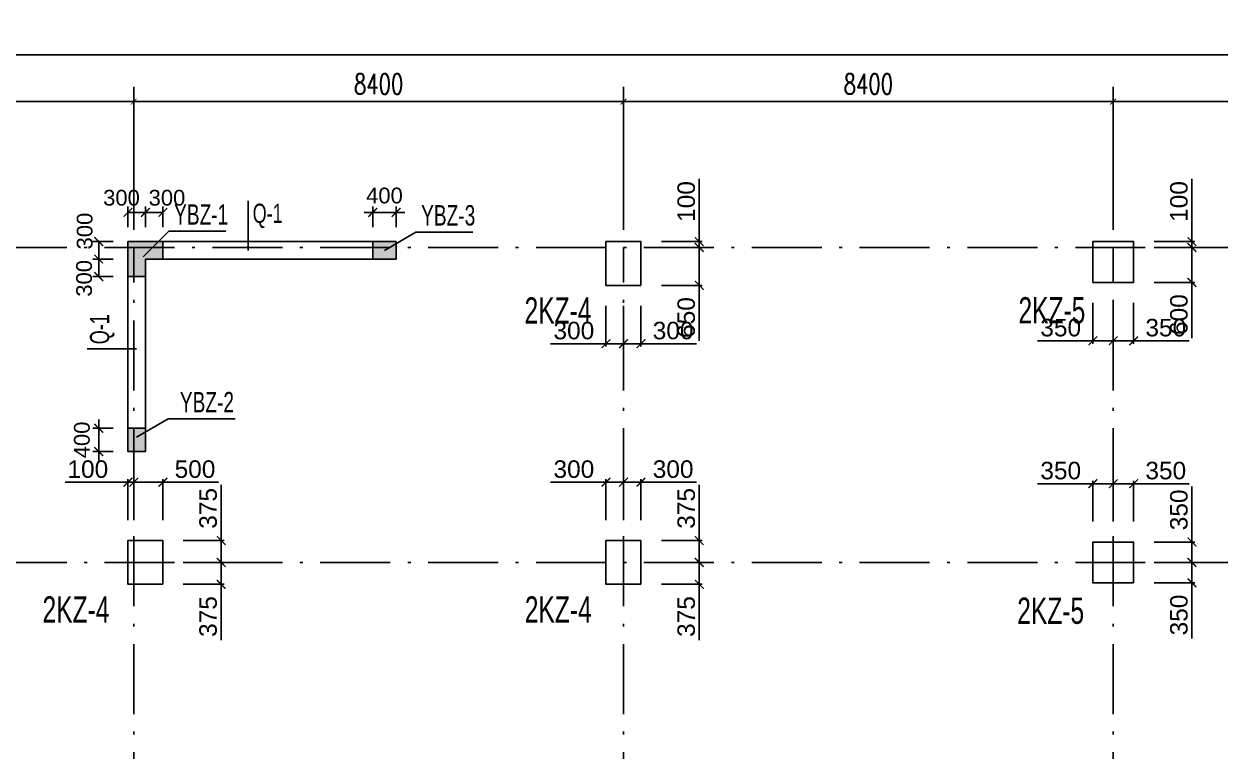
# Model space of a CAD drawing. Header units: millimetres. Extents: x -3831 to 465700, y 39900 to 106100.
# Drawn here: x 9717 to 30232, y 92667 to 105131 of the extents above; entities that cross this region are included whole.
import ezdxf

# ---------------------------------------------------------------- set-up
doc = ezdxf.new("R2010")
doc.units = ezdxf.units.MM
doc.linetypes.add('线型2', pattern=[1850, 1200, -300, 50, -300])
for name, color, linetype in [('AXIS', 3, 'Continuous'), ('BZ-name', 160, 'Continuous'), ('column_dim', 90, 'Continuous'), ('DOTE', 10, '线型2'), ('WALL-Beam', 80, 'Continuous'), ('wall_dim', 60, 'Continuous'), ('WALL_INFO', 130, 'Continuous')]:
    doc.layers.add(name, color=color, linetype=linetype)
for name, color, linetype, lineweight in [('S_Cl', 2, 'Continuous', 25), ('S_ColumFocus', 2, 'Continuous', 9), ('S_ConcWall', 3, 'Continuous', 25)]:
    doc.layers.add(name, color=color, linetype=linetype, lineweight=lineweight)
doc.styles.add('_TCH_DIM_T3', font='SIMPLEX', dxfattribs={"width": 0.705882, "bigfont": 'GBCBIG'})
doc.styles.get("Standard").update_dxf_attribs({"font": 'arial.ttf'})
doc.styles.add('xxxx', font='RIF.ttf')
doc.dimstyles.new('_TCH_ARCH&&100', dxfattribs={"dimtxt": 297.5, "dimasz": 100, "dimexe": 250, "dimexo": 300, "dimgap": 126.25, "dimtad": 1, "dimdec": 0, "dimzin": 0, "dimdsep": 46, "dimtxsty": '_TCH_DIM_T3', "dimblk": 'ARCHTICK', "dimcen": 0.09, "dimclrt": 7, "dimazin": 2, "dimtfac": 1, "dimtdec": 0, "dimtix": 1, "dimtmove": 2, "dimatfit": 3, "dimfxl": 100, "dimtolj": 1, "dimtzin": 0, "dimarcsym": 0})
doc.dimstyles.new('ISO-25', dxfattribs={"dimtxt": 2.5, "dimasz": 2.5, "dimexe": 1.25, "dimexo": 0.625, "dimtad": 1, "dimtxsty": 'Standard', "dimcen": 2.5, "dimadec": 0, "dimazin": 0, "dimtfac": 1, "dimtmove": 0, "dimatfit": 3, "dimfxl": 1, "dimarcsym": 0})

# ---------------------------------------------------------------- blocks, each defined once
blk = doc.blocks.new('_ArchTick')
at = {"color": 0, "linetype": 'ByBlock', "const_width": 0.15}
blk.add_lwpolyline([(-0.5, -0.5), (0.5, 0.5)], dxfattribs=at)
blk = doc.blocks.new('*D207')
at = {"layer": 'Defpoints', "color": 0, "transparency": 16777216}
for p in [(11800, 101900), (11500, 101400), (11800, 101400)]:
    blk.add_point(p, dxfattribs=at)
at = {"layer": 'wall_dim', "color": 0, "lineweight": -2, "transparency": 16777216}
for p, q in [((11500, 101650), (11500, 101999)), ((11800, 101650), (11800, 101999)), ((11500, 101900), (11800, 101900))]:
    blk.add_line(p, q, dxfattribs=at)
at = {"layer": 'wall_dim', "color": 0, "lineweight": -2, "transparency": 16777216, "xscale": 150, "yscale": 150, "zscale": 150, "rotation": 180}
blk.add_blockref('_ArchTick', (11500, 101900), dxfattribs=at)
at = {"layer": 'wall_dim', "color": 0, "lineweight": -2, "transparency": 16777216, "xscale": 150, "yscale": 150, "zscale": 150}
blk.add_blockref('_ArchTick', (11800, 101900), dxfattribs=at)
at = {"layer": 'wall_dim', "color": 7, "transparency": 16777216, "insert": (11390, 102150), "char_height": 270, "attachment_point": 5}
blk.add_mtext('300', dxfattribs=at)
blk = doc.blocks.new('*D208')
at = {"layer": 'Defpoints', "color": 0, "transparency": 16777216}
for p in [(12100, 101900), (11800, 101400), (12100, 101400)]:
    blk.add_point(p, dxfattribs=at)
at = {"layer": 'wall_dim', "color": 0, "lineweight": -2, "transparency": 16777216}
for p, q in [((11800, 101650), (11800, 101999)), ((12100, 101650), (12100, 101999)), ((11800, 101900), (12100, 101900))]:
    blk.add_line(p, q, dxfattribs=at)
at = {"layer": 'wall_dim', "color": 0, "lineweight": -2, "transparency": 16777216, "xscale": 150, "yscale": 150, "zscale": 150, "rotation": 180}
blk.add_blockref('_ArchTick', (11800, 101900), dxfattribs=at)
at = {"layer": 'wall_dim', "color": 0, "lineweight": -2, "transparency": 16777216, "xscale": 150, "yscale": 150, "zscale": 150}
blk.add_blockref('_ArchTick', (12100, 101900), dxfattribs=at)
at = {"layer": 'wall_dim', "color": 7, "transparency": 16777216, "insert": (12170, 102150), "char_height": 270, "attachment_point": 5}
blk.add_mtext('300', dxfattribs=at)
blk = doc.blocks.new('*D197')
at = {"layer": 'Defpoints', "color": 0, "transparency": 16777216}
for p in [(11500, 101400), (11000, 101100), (11500, 101100)]:
    blk.add_point(p, dxfattribs=at)
at = {"layer": 'wall_dim', "color": 0, "lineweight": -2, "transparency": 16777216}
for p, q in [((11250, 101400), (10901, 101400)), ((11000, 101400), (11000, 101100)), ((11250, 101100), (10901, 101100))]:
    blk.add_line(p, q, dxfattribs=at)
at = {"layer": 'wall_dim', "color": 0, "lineweight": -2, "transparency": 16777216, "xscale": 150, "yscale": 150, "zscale": 150}
for p, rotation in [((11000, 101400), 90), ((11000, 101100), 270)]:
    blk.add_blockref('_ArchTick', p, dxfattribs=dict(at, rotation=rotation))
at = {"layer": 'wall_dim', "color": 7, "transparency": 16777216, "insert": (10760, 101580), "char_height": 270, "attachment_point": 5, "rotation": 90}
blk.add_mtext('300', dxfattribs=at)
blk = doc.blocks.new('*D209')
at = {"layer": 'Defpoints', "color": 0, "transparency": 16777216}
for p in [(11500, 101100), (11000, 100800), (11500, 100800)]:
    blk.add_point(p, dxfattribs=at)
at = {"layer": 'wall_dim', "color": 0, "lineweight": -2, "transparency": 16777216}
for p, q in [((11250, 101100), (10901, 101100)), ((11000, 101100), (11000, 100800)), ((11250, 100800), (10901, 100800))]:
    blk.add_line(p, q, dxfattribs=at)
at = {"layer": 'wall_dim', "color": 0, "lineweight": -2, "transparency": 16777216, "xscale": 150, "yscale": 150, "zscale": 150}
for p, rotation in [((11000, 101100), 90), ((11000, 100800), 270)]:
    blk.add_blockref('_ArchTick', p, dxfattribs=dict(at, rotation=rotation))
at = {"layer": 'wall_dim', "color": 7, "transparency": 16777216, "insert": (10750, 100770), "char_height": 270, "attachment_point": 5, "rotation": 90}
blk.add_mtext('300', dxfattribs=at)
blk = doc.blocks.new('*D210')
at = {"layer": 'Defpoints', "color": 0, "transparency": 16777216}
for p in [(11000, 98200), (11500, 98200), (11500, 97800)]:
    blk.add_point(p, dxfattribs=at)
at = {"layer": 'wall_dim', "color": 0, "lineweight": -2, "transparency": 16777216}
for p, q in [((11000, 98200), (11000, 98350)), ((11250, 98200), (10901, 98200)), ((11000, 97800), (11000, 98200)), ((11250, 97800), (10901, 97800)), ((11000, 97800), (11000, 97650))]:
    blk.add_line(p, q, dxfattribs=at)
at = {"layer": 'wall_dim', "color": 0, "lineweight": -2, "transparency": 16777216, "xscale": 150, "yscale": 150, "zscale": 150}
for p, rotation in [((11000, 98200), 270), ((11000, 97800), 90)]:
    blk.add_blockref('_ArchTick', p, dxfattribs=dict(at, rotation=rotation))
at = {"layer": 'wall_dim', "color": 7, "transparency": 16777216, "insert": (10712, 98000), "char_height": 270, "attachment_point": 5, "rotation": 90}
blk.add_mtext('400', dxfattribs=at)
blk = doc.blocks.new('*D211')
at = {"layer": 'Defpoints', "color": 0, "transparency": 16777216}
for p in [(16100, 101900), (15700, 101400), (16100, 101400)]:
    blk.add_point(p, dxfattribs=at)
at = {"layer": 'wall_dim', "color": 0, "lineweight": -2, "transparency": 16777216}
for p, q in [((15700, 101650), (15700, 101999)), ((16100, 101650), (16100, 101999)), ((15700, 101900), (15550, 101900)), ((15700, 101900), (16100, 101900)), ((16100, 101900), (16250, 101900))]:
    blk.add_line(p, q, dxfattribs=at)
at = {"layer": 'wall_dim', "color": 0, "lineweight": -2, "transparency": 16777216, "xscale": 150, "yscale": 150, "zscale": 150}
blk.add_blockref('_ArchTick', (15700, 101900), dxfattribs=at)
at = {"layer": 'wall_dim', "color": 0, "lineweight": -2, "transparency": 16777216, "xscale": 150, "yscale": 150, "zscale": 150, "rotation": 180}
blk.add_blockref('_ArchTick', (16100, 101900), dxfattribs=at)
at = {"layer": 'wall_dim', "color": 7, "transparency": 16777216, "insert": (15900, 102188), "char_height": 270, "attachment_point": 5}
blk.add_mtext('400', dxfattribs=at)
blk = doc.blocks.new('*D1518')
at = {"layer": 'column_dim', "color": 0, "lineweight": -2, "transparency": 16777216}
for p, q in [((29100, 101300), (29800, 101300)), ((29750, 101300), (29750, 100700)), ((29100, 100700), (29800, 100700)), ((29750, 100700), (29750, 99747))]:
    blk.add_line(p, q, dxfattribs=at)
at = {"layer": 'Defpoints', "color": 0, "transparency": 16777216}
for p in [(28750, 101300), (29750, 101300), (28750, 100700)]:
    blk.add_point(p, dxfattribs=at)
at = {"layer": 'column_dim', "color": 0, "lineweight": -2, "transparency": 16777216, "xscale": 150, "yscale": 150, "zscale": 150}
for p, rotation in [((29750, 101300), 90), ((29750, 100700), 270)]:
    blk.add_blockref('_ArchTick', p, dxfattribs=dict(at, rotation=rotation))
at = {"layer": 'column_dim', "color": 7, "transparency": 16777216, "insert": (29527, 100148), "char_height": 300, "attachment_point": 5, "rotation": 90}
blk.add_mtext('600', dxfattribs=at)
blk = doc.blocks.new('*D1519')
at = {"layer": 'column_dim', "color": 0, "lineweight": -2, "transparency": 16777216}
for p, q in [((29750, 101400), (29750, 102474)), ((29100, 101400), (29800, 101400)), ((29750, 101300), (29750, 101400)), ((29100, 101300), (29800, 101300)), ((29750, 101300), (29750, 101150))]:
    blk.add_line(p, q, dxfattribs=at)
at = {"layer": 'Defpoints', "color": 0, "transparency": 16777216}
for p in [(28750, 101400), (28750, 101300), (29750, 101300)]:
    blk.add_point(p, dxfattribs=at)
at = {"layer": 'column_dim', "color": 0, "lineweight": -2, "transparency": 16777216, "xscale": 150, "yscale": 150, "zscale": 150}
for p, rotation in [((29750, 101400), 270), ((29750, 101300), 90)]:
    blk.add_blockref('_ArchTick', p, dxfattribs=dict(at, rotation=rotation))
at = {"layer": 'column_dim', "color": 7, "transparency": 16777216, "insert": (29527, 102087), "char_height": 300, "attachment_point": 5, "rotation": 90}
blk.add_mtext('100', dxfattribs=at)
blk = doc.blocks.new('*D1520')
at = {"layer": 'column_dim', "color": 0, "lineweight": -2, "transparency": 16777216}
for p, q in [((28050, 100350), (28050, 99650)), ((28400, 100350), (28400, 99650)), ((28050, 99700), (27098, 99700)), ((28400, 99700), (28050, 99700))]:
    blk.add_line(p, q, dxfattribs=at)
at = {"layer": 'Defpoints', "color": 0, "transparency": 16777216}
for p in [(28050, 100700), (28400, 100700), (28400, 99700)]:
    blk.add_point(p, dxfattribs=at)
at = {"layer": 'column_dim', "color": 0, "lineweight": -2, "transparency": 16777216, "xscale": 150, "yscale": 150, "zscale": 150, "rotation": 180}
blk.add_blockref('_ArchTick', (28050, 99700), dxfattribs=at)
at = {"layer": 'column_dim', "color": 0, "lineweight": -2, "transparency": 16777216, "xscale": 150, "yscale": 150, "zscale": 150}
blk.add_blockref('_ArchTick', (28400, 99700), dxfattribs=at)
at = {"layer": 'column_dim', "color": 7, "transparency": 16777216, "insert": (27499, 99923), "char_height": 300, "attachment_point": 5}
blk.add_mtext('350', dxfattribs=at)
blk = doc.blocks.new('*D1521')
at = {"layer": 'column_dim', "color": 0, "lineweight": -2, "transparency": 16777216}
for p, q in [((28400, 100350), (28400, 99650)), ((28750, 100350), (28750, 99650)), ((28400, 99700), (28750, 99700)), ((28750, 99700), (29702, 99700))]:
    blk.add_line(p, q, dxfattribs=at)
at = {"layer": 'Defpoints', "color": 0, "transparency": 16777216}
for p in [(28400, 100700), (28750, 100700), (28400, 99700)]:
    blk.add_point(p, dxfattribs=at)
at = {"layer": 'column_dim', "color": 0, "lineweight": -2, "transparency": 16777216, "xscale": 150, "yscale": 150, "zscale": 150, "rotation": 180}
blk.add_blockref('_ArchTick', (28400, 99700), dxfattribs=at)
at = {"layer": 'column_dim', "color": 0, "lineweight": -2, "transparency": 16777216, "xscale": 150, "yscale": 150, "zscale": 150}
blk.add_blockref('_ArchTick', (28750, 99700), dxfattribs=at)
at = {"layer": 'column_dim', "color": 7, "transparency": 16777216, "insert": (29301, 99923), "char_height": 300, "attachment_point": 5}
blk.add_mtext('350', dxfattribs=at)
blk = doc.blocks.new('*D1522')
at = {"layer": 'column_dim', "color": 0, "lineweight": -2, "transparency": 16777216}
for p, q in [((29100, 95900), (29800, 95900)), ((29750, 95900), (29750, 95550)), ((29100, 95550), (29800, 95550)), ((29750, 95550), (29750, 94598))]:
    blk.add_line(p, q, dxfattribs=at)
at = {"layer": 'Defpoints', "color": 0, "transparency": 16777216}
for p in [(28750, 95900), (29750, 95900), (28750, 95550)]:
    blk.add_point(p, dxfattribs=at)
at = {"layer": 'column_dim', "color": 0, "lineweight": -2, "transparency": 16777216, "xscale": 150, "yscale": 150, "zscale": 150}
for p, rotation in [((29750, 95900), 90), ((29750, 95550), 270)]:
    blk.add_blockref('_ArchTick', p, dxfattribs=dict(at, rotation=rotation))
at = {"layer": 'column_dim', "color": 7, "transparency": 16777216, "insert": (29527, 94999), "char_height": 300, "attachment_point": 5, "rotation": 90}
blk.add_mtext('350', dxfattribs=at)
blk = doc.blocks.new('*D1523')
at = {"layer": 'column_dim', "color": 0, "lineweight": -2, "transparency": 16777216}
for p, q in [((29750, 96250), (29750, 97202)), ((29100, 96250), (29800, 96250)), ((29750, 95900), (29750, 96250)), ((29100, 95900), (29800, 95900))]:
    blk.add_line(p, q, dxfattribs=at)
at = {"layer": 'Defpoints', "color": 0, "transparency": 16777216}
for p in [(28750, 96250), (28750, 95900), (29750, 95900)]:
    blk.add_point(p, dxfattribs=at)
at = {"layer": 'column_dim', "color": 0, "lineweight": -2, "transparency": 16777216, "xscale": 150, "yscale": 150, "zscale": 150}
for p, rotation in [((29750, 96250), 90), ((29750, 95900), 270)]:
    blk.add_blockref('_ArchTick', p, dxfattribs=dict(at, rotation=rotation))
at = {"layer": 'column_dim', "color": 7, "transparency": 16777216, "insert": (29527, 96801), "char_height": 300, "attachment_point": 5, "rotation": 90}
blk.add_mtext('350', dxfattribs=at)
blk = doc.blocks.new('*D1524')
at = {"layer": 'column_dim', "color": 0, "lineweight": -2, "transparency": 16777216}
for p, q in [((28400, 96600), (28400, 97300)), ((28400, 97250), (28750, 97250)), ((28750, 96600), (28750, 97300)), ((28750, 97250), (29702, 97250))]:
    blk.add_line(p, q, dxfattribs=at)
at = {"layer": 'Defpoints', "color": 0, "transparency": 16777216}
for p in [(28400, 97250), (28400, 96250), (28750, 96250)]:
    blk.add_point(p, dxfattribs=at)
at = {"layer": 'column_dim', "color": 0, "lineweight": -2, "transparency": 16777216, "xscale": 150, "yscale": 150, "zscale": 150, "rotation": 180}
blk.add_blockref('_ArchTick', (28400, 97250), dxfattribs=at)
at = {"layer": 'column_dim', "color": 0, "lineweight": -2, "transparency": 16777216, "xscale": 150, "yscale": 150, "zscale": 150}
blk.add_blockref('_ArchTick', (28750, 97250), dxfattribs=at)
at = {"layer": 'column_dim', "color": 7, "transparency": 16777216, "insert": (29301, 97473), "char_height": 300, "attachment_point": 5}
blk.add_mtext('350', dxfattribs=at)
blk = doc.blocks.new('*D1525')
at = {"layer": 'column_dim', "color": 0, "lineweight": -2, "transparency": 16777216}
for p, q in [((28050, 97250), (27098, 97250)), ((28050, 96600), (28050, 97300)), ((28400, 97250), (28050, 97250)), ((28400, 96600), (28400, 97300))]:
    blk.add_line(p, q, dxfattribs=at)
at = {"layer": 'Defpoints', "color": 0, "transparency": 16777216}
for p in [(28400, 97250), (28050, 96250), (28400, 96250)]:
    blk.add_point(p, dxfattribs=at)
at = {"layer": 'column_dim', "color": 0, "lineweight": -2, "transparency": 16777216, "xscale": 150, "yscale": 150, "zscale": 150, "rotation": 180}
blk.add_blockref('_ArchTick', (28050, 97250), dxfattribs=at)
at = {"layer": 'column_dim', "color": 0, "lineweight": -2, "transparency": 16777216, "xscale": 150, "yscale": 150, "zscale": 150}
blk.add_blockref('_ArchTick', (28400, 97250), dxfattribs=at)
at = {"layer": 'column_dim', "color": 7, "transparency": 16777216, "insert": (27499, 97473), "char_height": 300, "attachment_point": 5}
blk.add_mtext('350', dxfattribs=at)
blk = doc.blocks.new('*D1546')
at = {"layer": 'column_dim', "color": 0, "lineweight": -2, "transparency": 16777216}
for p, q in [((20650, 101300), (21350, 101300)), ((21300, 101300), (21300, 100650)), ((20650, 100650), (21350, 100650)), ((21300, 100650), (21300, 99697))]:
    blk.add_line(p, q, dxfattribs=at)
at = {"layer": 'Defpoints', "color": 0, "transparency": 16777216}
for p in [(20300, 101300), (21300, 101300), (20300, 100650)]:
    blk.add_point(p, dxfattribs=at)
at = {"layer": 'column_dim', "color": 0, "lineweight": -2, "transparency": 16777216, "xscale": 150, "yscale": 150, "zscale": 150}
for p, rotation in [((21300, 101300), 90), ((21300, 100650), 270)]:
    blk.add_blockref('_ArchTick', p, dxfattribs=dict(at, rotation=rotation))
at = {"layer": 'column_dim', "color": 7, "transparency": 16777216, "insert": (21077, 100098), "char_height": 300, "attachment_point": 5, "rotation": 90}
blk.add_mtext('650', dxfattribs=at)
blk = doc.blocks.new('*D1547')
at = {"layer": 'column_dim', "color": 0, "lineweight": -2, "transparency": 16777216}
for p, q in [((21300, 101400), (21300, 102474)), ((20650, 101400), (21350, 101400)), ((21300, 101300), (21300, 101400)), ((20650, 101300), (21350, 101300)), ((21300, 101300), (21300, 101150))]:
    blk.add_line(p, q, dxfattribs=at)
at = {"layer": 'Defpoints', "color": 0, "transparency": 16777216}
for p in [(20300, 101400), (20300, 101300), (21300, 101300)]:
    blk.add_point(p, dxfattribs=at)
at = {"layer": 'column_dim', "color": 0, "lineweight": -2, "transparency": 16777216, "xscale": 150, "yscale": 150, "zscale": 150}
for p, rotation in [((21300, 101400), 270), ((21300, 101300), 90)]:
    blk.add_blockref('_ArchTick', p, dxfattribs=dict(at, rotation=rotation))
at = {"layer": 'column_dim', "color": 7, "transparency": 16777216, "insert": (21077, 102087), "char_height": 300, "attachment_point": 5, "rotation": 90}
blk.add_mtext('100', dxfattribs=at)
blk = doc.blocks.new('*D1548')
at = {"layer": 'column_dim', "color": 0, "lineweight": -2, "transparency": 16777216}
for p, q in [((19700, 100300), (19700, 99600)), ((20000, 100300), (20000, 99600)), ((19700, 99650), (18748, 99650)), ((20000, 99650), (19700, 99650))]:
    blk.add_line(p, q, dxfattribs=at)
at = {"layer": 'Defpoints', "color": 0, "transparency": 16777216}
for p in [(19700, 100650), (20000, 100650), (20000, 99650)]:
    blk.add_point(p, dxfattribs=at)
at = {"layer": 'column_dim', "color": 0, "lineweight": -2, "transparency": 16777216, "xscale": 150, "yscale": 150, "zscale": 150, "rotation": 180}
blk.add_blockref('_ArchTick', (19700, 99650), dxfattribs=at)
at = {"layer": 'column_dim', "color": 0, "lineweight": -2, "transparency": 16777216, "xscale": 150, "yscale": 150, "zscale": 150}
blk.add_blockref('_ArchTick', (20000, 99650), dxfattribs=at)
at = {"layer": 'column_dim', "color": 7, "transparency": 16777216, "insert": (19149, 99873), "char_height": 300, "attachment_point": 5}
blk.add_mtext('300', dxfattribs=at)
blk = doc.blocks.new('*D1549')
at = {"layer": 'column_dim', "color": 0, "lineweight": -2, "transparency": 16777216}
for p, q in [((20000, 100300), (20000, 99600)), ((20300, 100300), (20300, 99600)), ((20000, 99650), (20300, 99650)), ((20300, 99650), (21252, 99650))]:
    blk.add_line(p, q, dxfattribs=at)
at = {"layer": 'Defpoints', "color": 0, "transparency": 16777216}
for p in [(20000, 100650), (20300, 100650), (20000, 99650)]:
    blk.add_point(p, dxfattribs=at)
at = {"layer": 'column_dim', "color": 0, "lineweight": -2, "transparency": 16777216, "xscale": 150, "yscale": 150, "zscale": 150, "rotation": 180}
blk.add_blockref('_ArchTick', (20000, 99650), dxfattribs=at)
at = {"layer": 'column_dim', "color": 0, "lineweight": -2, "transparency": 16777216, "xscale": 150, "yscale": 150, "zscale": 150}
blk.add_blockref('_ArchTick', (20300, 99650), dxfattribs=at)
at = {"layer": 'column_dim', "color": 7, "transparency": 16777216, "insert": (20851, 99873), "char_height": 300, "attachment_point": 5}
blk.add_mtext('300', dxfattribs=at)
blk = doc.blocks.new('*D1550')
at = {"layer": 'column_dim', "color": 0, "lineweight": -2, "transparency": 16777216}
for p, q in [((20650, 95900), (21350, 95900)), ((21300, 95900), (21300, 95525)), ((20650, 95525), (21350, 95525)), ((21300, 95525), (21300, 94570))]:
    blk.add_line(p, q, dxfattribs=at)
at = {"layer": 'Defpoints', "color": 0, "transparency": 16777216}
for p in [(20300, 95900), (21300, 95900), (20300, 95525)]:
    blk.add_point(p, dxfattribs=at)
at = {"layer": 'column_dim', "color": 0, "lineweight": -2, "transparency": 16777216, "xscale": 150, "yscale": 150, "zscale": 150}
for p, rotation in [((21300, 95900), 90), ((21300, 95525), 270)]:
    blk.add_blockref('_ArchTick', p, dxfattribs=dict(at, rotation=rotation))
at = {"layer": 'column_dim', "color": 7, "transparency": 16777216, "insert": (21077, 94973), "char_height": 300, "attachment_point": 5, "rotation": 90}
blk.add_mtext('375', dxfattribs=at)
blk = doc.blocks.new('*D1551')
at = {"layer": 'column_dim', "color": 0, "lineweight": -2, "transparency": 16777216}
for p, q in [((21300, 96275), (21300, 97230)), ((20650, 96275), (21350, 96275)), ((21300, 95900), (21300, 96275)), ((20650, 95900), (21350, 95900))]:
    blk.add_line(p, q, dxfattribs=at)
at = {"layer": 'Defpoints', "color": 0, "transparency": 16777216}
for p in [(20300, 96275), (20300, 95900), (21300, 95900)]:
    blk.add_point(p, dxfattribs=at)
at = {"layer": 'column_dim', "color": 0, "lineweight": -2, "transparency": 16777216, "xscale": 150, "yscale": 150, "zscale": 150}
for p, rotation in [((21300, 96275), 90), ((21300, 95900), 270)]:
    blk.add_blockref('_ArchTick', p, dxfattribs=dict(at, rotation=rotation))
at = {"layer": 'column_dim', "color": 7, "transparency": 16777216, "insert": (21077, 96827), "char_height": 300, "attachment_point": 5, "rotation": 90}
blk.add_mtext('375', dxfattribs=at)
blk = doc.blocks.new('*D1552')
at = {"layer": 'column_dim', "color": 0, "lineweight": -2, "transparency": 16777216}
for p, q in [((20000, 96625), (20000, 97325)), ((20000, 97275), (20300, 97275)), ((20300, 96625), (20300, 97325)), ((20300, 97275), (21252, 97275))]:
    blk.add_line(p, q, dxfattribs=at)
at = {"layer": 'Defpoints', "color": 0, "transparency": 16777216}
for p in [(20000, 97275), (20000, 96275), (20300, 96275)]:
    blk.add_point(p, dxfattribs=at)
at = {"layer": 'column_dim', "color": 0, "lineweight": -2, "transparency": 16777216, "xscale": 150, "yscale": 150, "zscale": 150, "rotation": 180}
blk.add_blockref('_ArchTick', (20000, 97275), dxfattribs=at)
at = {"layer": 'column_dim', "color": 0, "lineweight": -2, "transparency": 16777216, "xscale": 150, "yscale": 150, "zscale": 150}
blk.add_blockref('_ArchTick', (20300, 97275), dxfattribs=at)
at = {"layer": 'column_dim', "color": 7, "transparency": 16777216, "insert": (20851, 97498), "char_height": 300, "attachment_point": 5}
blk.add_mtext('300', dxfattribs=at)
blk = doc.blocks.new('*D1553')
at = {"layer": 'column_dim', "color": 0, "lineweight": -2, "transparency": 16777216}
for p, q in [((19700, 97275), (18748, 97275)), ((19700, 96625), (19700, 97325)), ((20000, 97275), (19700, 97275)), ((20000, 96625), (20000, 97325))]:
    blk.add_line(p, q, dxfattribs=at)
at = {"layer": 'Defpoints', "color": 0, "transparency": 16777216}
for p in [(20000, 97275), (19700, 96275), (20000, 96275)]:
    blk.add_point(p, dxfattribs=at)
at = {"layer": 'column_dim', "color": 0, "lineweight": -2, "transparency": 16777216, "xscale": 150, "yscale": 150, "zscale": 150, "rotation": 180}
blk.add_blockref('_ArchTick', (19700, 97275), dxfattribs=at)
at = {"layer": 'column_dim', "color": 0, "lineweight": -2, "transparency": 16777216, "xscale": 150, "yscale": 150, "zscale": 150}
blk.add_blockref('_ArchTick', (20000, 97275), dxfattribs=at)
at = {"layer": 'column_dim', "color": 7, "transparency": 16777216, "insert": (19149, 97498), "char_height": 300, "attachment_point": 5}
blk.add_mtext('300', dxfattribs=at)
blk = doc.blocks.new('*D1578')
at = {"layer": 'column_dim', "color": 0, "lineweight": -2, "transparency": 16777216}
for p, q in [((11600, 96625), (11600, 97325)), ((11600, 97275), (12100, 97275)), ((12100, 96625), (12100, 97325)), ((12100, 97275), (13052, 97275))]:
    blk.add_line(p, q, dxfattribs=at)
at = {"layer": 'Defpoints', "color": 0, "transparency": 16777216}
for p in [(11600, 97275), (11600, 96275), (12100, 96275)]:
    blk.add_point(p, dxfattribs=at)
at = {"layer": 'column_dim', "color": 0, "lineweight": -2, "transparency": 16777216, "xscale": 150, "yscale": 150, "zscale": 150, "rotation": 180}
blk.add_blockref('_ArchTick', (11600, 97275), dxfattribs=at)
at = {"layer": 'column_dim', "color": 0, "lineweight": -2, "transparency": 16777216, "xscale": 150, "yscale": 150, "zscale": 150}
blk.add_blockref('_ArchTick', (12100, 97275), dxfattribs=at)
at = {"layer": 'column_dim', "color": 7, "transparency": 16777216, "insert": (12651, 97498), "char_height": 300, "attachment_point": 5}
blk.add_mtext('500', dxfattribs=at)
blk = doc.blocks.new('*D1579')
at = {"layer": 'column_dim', "color": 0, "lineweight": -2, "transparency": 16777216}
for p, q in [((11500, 97275), (10426, 97275)), ((11500, 96625), (11500, 97325)), ((11600, 97275), (11500, 97275)), ((11600, 96625), (11600, 97325)), ((11600, 97275), (11750, 97275))]:
    blk.add_line(p, q, dxfattribs=at)
at = {"layer": 'Defpoints', "color": 0, "transparency": 16777216}
for p in [(11600, 97275), (11500, 96275), (11600, 96275)]:
    blk.add_point(p, dxfattribs=at)
at = {"layer": 'column_dim', "color": 0, "lineweight": -2, "transparency": 16777216, "xscale": 150, "yscale": 150, "zscale": 150}
blk.add_blockref('_ArchTick', (11500, 97275), dxfattribs=at)
at = {"layer": 'column_dim', "color": 0, "lineweight": -2, "transparency": 16777216, "xscale": 150, "yscale": 150, "zscale": 150, "rotation": 180}
blk.add_blockref('_ArchTick', (11600, 97275), dxfattribs=at)
at = {"layer": 'column_dim', "color": 7, "transparency": 16777216, "insert": (10813, 97498), "char_height": 300, "attachment_point": 5}
blk.add_mtext('100', dxfattribs=at)
blk = doc.blocks.new('*D1580')
at = {"layer": 'column_dim', "color": 0, "lineweight": -2, "transparency": 16777216}
for p, q in [((12450, 95900), (13150, 95900)), ((13100, 95900), (13100, 95525)), ((12450, 95525), (13150, 95525)), ((13100, 95525), (13100, 94570))]:
    blk.add_line(p, q, dxfattribs=at)
at = {"layer": 'Defpoints', "color": 0, "transparency": 16777216}
for p in [(12100, 95900), (13100, 95900), (12100, 95525)]:
    blk.add_point(p, dxfattribs=at)
at = {"layer": 'column_dim', "color": 0, "lineweight": -2, "transparency": 16777216, "xscale": 150, "yscale": 150, "zscale": 150}
for p, rotation in [((13100, 95900), 90), ((13100, 95525), 270)]:
    blk.add_blockref('_ArchTick', p, dxfattribs=dict(at, rotation=rotation))
at = {"layer": 'column_dim', "color": 7, "transparency": 16777216, "insert": (12877, 94973), "char_height": 300, "attachment_point": 5, "rotation": 90}
blk.add_mtext('375', dxfattribs=at)
blk = doc.blocks.new('*D1581')
at = {"layer": 'column_dim', "color": 0, "lineweight": -2, "transparency": 16777216}
for p, q in [((13100, 96275), (13100, 97230)), ((12450, 96275), (13150, 96275)), ((13100, 95900), (13100, 96275)), ((12450, 95900), (13150, 95900))]:
    blk.add_line(p, q, dxfattribs=at)
at = {"layer": 'Defpoints', "color": 0, "transparency": 16777216}
for p in [(12100, 96275), (12100, 95900), (13100, 95900)]:
    blk.add_point(p, dxfattribs=at)
at = {"layer": 'column_dim', "color": 0, "lineweight": -2, "transparency": 16777216, "xscale": 150, "yscale": 150, "zscale": 150}
for p, rotation in [((13100, 96275), 90), ((13100, 95900), 270)]:
    blk.add_blockref('_ArchTick', p, dxfattribs=dict(at, rotation=rotation))
at = {"layer": 'column_dim', "color": 7, "transparency": 16777216, "insert": (12877, 96827), "char_height": 300, "attachment_point": 5, "rotation": 90}
blk.add_mtext('375', dxfattribs=at)
blk = doc.blocks.new('*D2326')
at = {"layer": 'AXIS', "color": 0, "lineweight": -2, "transparency": 16777216}
for p, q in [((0, 101600), (0, 104850)), ((72500, 101600), (72500, 104850)), ((0, 104600), (72500, 104600))]:
    blk.add_line(p, q, dxfattribs=at)
at = {"layer": 'Defpoints', "color": 0, "transparency": 16777216}
for p in [(72500, 104600), (0, 101300), (72500, 101300)]:
    blk.add_point(p, dxfattribs=at)
at = {"layer": 'AXIS', "color": 0, "lineweight": -2, "transparency": 16777216, "xscale": 100, "yscale": 100, "zscale": 100, "rotation": 180}
blk.add_blockref('_ArchTick', (0, 104600), dxfattribs=at)
at = {"layer": 'AXIS', "color": 0, "lineweight": -2, "transparency": 16777216, "xscale": 100, "yscale": 100, "zscale": 100}
blk.add_blockref('_ArchTick', (72500, 104600), dxfattribs=at)
at = {"layer": 'AXIS', "color": 7, "transparency": 16777216, "insert": (36250, 104901.25), "char_height": 350, "attachment_point": 5, "style": '_TCH_DIM_T3'}
blk.add_mtext('\\A1;72500', dxfattribs=at)
blk = doc.blocks.new('*D2328')
at = {"layer": 'AXIS', "color": 0, "lineweight": -2, "transparency": 16777216}
for p, q in [((5800, 101600), (5800, 104050)), ((11600, 101600), (11600, 104050)), ((5800, 103800), (11600, 103800))]:
    blk.add_line(p, q, dxfattribs=at)
at = {"layer": 'Defpoints', "color": 0, "transparency": 16777216}
for p in [(11600, 103800), (5800, 101300), (11600, 101300)]:
    blk.add_point(p, dxfattribs=at)
at = {"layer": 'AXIS', "color": 0, "lineweight": -2, "transparency": 16777216, "xscale": 100, "yscale": 100, "zscale": 100, "rotation": 180}
blk.add_blockref('_ArchTick', (5800, 103800), dxfattribs=at)
at = {"layer": 'AXIS', "color": 0, "lineweight": -2, "transparency": 16777216, "xscale": 100, "yscale": 100, "zscale": 100}
blk.add_blockref('_ArchTick', (11600, 103800), dxfattribs=at)
at = {"layer": 'AXIS', "color": 7, "transparency": 16777216, "insert": (8700, 104101.25), "char_height": 350, "attachment_point": 5, "style": '_TCH_DIM_T3'}
blk.add_mtext('\\A1;5800', dxfattribs=at)
blk = doc.blocks.new('*D2329')
at = {"layer": 'AXIS', "color": 0, "lineweight": -2, "transparency": 16777216}
for p, q in [((11600, 101600), (11600, 104050)), ((20000, 101600), (20000, 104050)), ((11600, 103800), (20000, 103800))]:
    blk.add_line(p, q, dxfattribs=at)
at = {"layer": 'Defpoints', "color": 0, "transparency": 16777216}
for p in [(20000, 103800), (11600, 101300), (20000, 101300)]:
    blk.add_point(p, dxfattribs=at)
at = {"layer": 'AXIS', "color": 0, "lineweight": -2, "transparency": 16777216, "xscale": 100, "yscale": 100, "zscale": 100, "rotation": 180}
blk.add_blockref('_ArchTick', (11600, 103800), dxfattribs=at)
at = {"layer": 'AXIS', "color": 0, "lineweight": -2, "transparency": 16777216, "xscale": 100, "yscale": 100, "zscale": 100}
blk.add_blockref('_ArchTick', (20000, 103800), dxfattribs=at)
at = {"layer": 'AXIS', "color": 7, "transparency": 16777216, "insert": (15800, 104101.25), "char_height": 350, "attachment_point": 5, "style": '_TCH_DIM_T3'}
blk.add_mtext('\\A1;8400', dxfattribs=at)
blk = doc.blocks.new('*D2330')
at = {"layer": 'AXIS', "color": 0, "lineweight": -2, "transparency": 16777216}
for p, q in [((20000, 101600), (20000, 104050)), ((28400, 101600), (28400, 104050)), ((20000, 103800), (28400, 103800))]:
    blk.add_line(p, q, dxfattribs=at)
at = {"layer": 'Defpoints', "color": 0, "transparency": 16777216}
for p in [(28400, 103800), (20000, 101300), (28400, 101300)]:
    blk.add_point(p, dxfattribs=at)
at = {"layer": 'AXIS', "color": 0, "lineweight": -2, "transparency": 16777216, "xscale": 100, "yscale": 100, "zscale": 100, "rotation": 180}
blk.add_blockref('_ArchTick', (20000, 103800), dxfattribs=at)
at = {"layer": 'AXIS', "color": 0, "lineweight": -2, "transparency": 16777216, "xscale": 100, "yscale": 100, "zscale": 100}
blk.add_blockref('_ArchTick', (28400, 103800), dxfattribs=at)
at = {"layer": 'AXIS', "color": 7, "transparency": 16777216, "insert": (24200, 104101.25), "char_height": 350, "attachment_point": 5, "style": '_TCH_DIM_T3'}
blk.add_mtext('\\A1;8400', dxfattribs=at)
blk = doc.blocks.new('*D2331')
at = {"layer": 'AXIS', "color": 0, "lineweight": -2, "transparency": 16777216}
for p, q in [((28400, 101600), (28400, 104050)), ((34000, 101600), (34000, 104050)), ((28400, 103800), (34000, 103800))]:
    blk.add_line(p, q, dxfattribs=at)
at = {"layer": 'Defpoints', "color": 0, "transparency": 16777216}
for p in [(34000, 103800), (28400, 101300), (34000, 101300)]:
    blk.add_point(p, dxfattribs=at)
at = {"layer": 'AXIS', "color": 0, "lineweight": -2, "transparency": 16777216, "xscale": 100, "yscale": 100, "zscale": 100, "rotation": 180}
blk.add_blockref('_ArchTick', (28400, 103800), dxfattribs=at)
at = {"layer": 'AXIS', "color": 0, "lineweight": -2, "transparency": 16777216, "xscale": 100, "yscale": 100, "zscale": 100}
blk.add_blockref('_ArchTick', (34000, 103800), dxfattribs=at)
at = {"layer": 'AXIS', "color": 7, "transparency": 16777216, "insert": (31200, 104101.25), "char_height": 350, "attachment_point": 5, "style": '_TCH_DIM_T3'}
blk.add_mtext('\\A1;5600', dxfattribs=at)

msp = doc.modelspace()

# ---------------------------------------------------------------- hatches: boundary and pattern name
at = {"layer": 'WALL-Beam', "true_color": 0x636466}
h = msp.add_hatch(color=251, dxfattribs=at)
h.dxf.hatch_style = 1
h.paths.add_polyline_path([(11500, 100800), (11800, 100800), (11800, 101100), (12100, 101100), (12100, 101400), (11500, 101400)])
h = msp.add_hatch(color=251, dxfattribs=at)
h.dxf.hatch_style = 1
h.paths.add_polyline_path([(15700, 101400), (15700, 101100), (16100, 101100), (16100, 101400)])
h = msp.add_hatch(color=251, dxfattribs=at)
h.dxf.hatch_style = 1
h.paths.add_polyline_path([(11800, 98200), (11500, 98200), (11500, 97800), (11800, 97800)])

# ---------------------------------------------------------------- linework, layer by layer
at = {"layer": 'BZ-name'}
for points in [[(11762.5, 101137.5), (12204.44141, 101579.44141), (13179.44141, 101579.44141)], [(15900, 101250), (16441.26562, 101562.5), (17416.26562, 101562.5)], [(11650, 98050), (12191.26562, 98362.5), (13341.26562, 98362.5)]]:
    msp.add_lwpolyline(points, dxfattribs=at)
at = {"layer": 'DOTE'}
for p, q in [((0, 101300), (72500, 101300)), ((11600, 60000), (11600, 101300)), ((20000, 60000), (20000, 101300)), ((28400, 60000), (28400, 101300)), ((0, 95900), (72500, 95900))]:
    msp.add_line(p, q, dxfattribs=at)
at = {"layer": 'S_Cl'}
for points in [[(20300, 100650), (20300, 101400), (19700, 101400), (19700, 100650)], [(28750, 100700), (28750, 101400), (28050, 101400), (28050, 100700)], [(12100, 95525), (12100, 96275), (11500, 96275), (11500, 95525)], [(20300, 95525), (20300, 96275), (19700, 96275), (19700, 95525)], [(28750, 95550), (28750, 96250), (28050, 96250), (28050, 95550)]]:
    msp.add_lwpolyline(points, close=True, dxfattribs=at)
at = {"layer": 'S_ConcWall'}
for p, q in [((11500, 101400), (16100, 101400)), ((11500, 97800), (11500, 101400)), ((12100, 101100), (12100, 101400)), ((15700, 101400), (15700, 101100)), ((16100, 101400), (16100, 101100)), ((11800, 101100), (16100, 101100)), ((11800, 97800), (11800, 101100)), ((11500, 100800), (11800, 100800)), ((11800, 98200), (11500, 98200)), ((11800, 97800), (11500, 97800))]:
    msp.add_line(p, q, dxfattribs=at)
at = {"layer": 'WALL_INFO'}
for p, q in [((13560, 101250), (13560, 102100)), ((11650, 99560), (10800, 99560))]:
    msp.add_line(p, q, dxfattribs=at)

# ---------------------------------------------------------------- texts
at = {"layer": 'BZ-name', "char_height": 350, "attachment_point": 5, "style": 'xxxx'}
for s, insert, width in [('{\\W0.7;YBZ-1}', (12756.50391, 101864.44141), 845.875), ('{\\W0.7;YBZ-3}', (16993.32812, 101847.5), 845.875), ('{\\W0.7;YBZ-2}', (12855.51562, 98647.5), 971.5)]:
    msp.add_mtext(s, dxfattribs=dict(at, insert=insert, width=width))
at = {"layer": 'S_ColumFocus', "char_height": 450, "attachment_point": 5, "style": 'xxxx'}
for s, insert, width in [('{\\W0.7;2KZ-4}', (18876.73346, 100219.37245), 971.5), ('{\\W0.7;2KZ-5}', (27347.67096, 100219.37245), 1013.375), ('{\\W0.7;2KZ-4}', (10609.73346, 95094.37245), 837.5), ('{\\W0.7;2KZ-4}', (18880.92096, 95094.37245), 979.875), ('{\\W0.7;2KZ-5}', (27326.73346, 95069.37245), 971.5)]:
    msp.add_mtext(s, dxfattribs=dict(at, insert=insert, width=width))
at = {"layer": 'WALL_INFO', "insert": (13640, 102050), "char_height": 330, "width": 282.972067, "attachment_point": 1, "style": 'xxxx'}
msp.add_mtext('\\W0.7000;Q-1', dxfattribs=at)
at = {"layer": 'WALL_INFO', "insert": (10850, 99640), "char_height": 330, "width": 206.3338065, "attachment_point": 1, "rotation": 89.999998465, "style": 'xxxx'}
msp.add_mtext('\\W0.7000;Q-1', dxfattribs=at)

# ---------------------------------------------------------------- dimensions: what is measured, and where the dimension line sits
at = {"layer": 'AXIS'}
for p1, p2, distance, picture, middle in [((0, 101300), (72500, 101300), 3300, '*D2326', (36250, 104901.25)), ((5800, 101300), (11600, 101300), 2500, '*D2328', (8700, 104101.25)), ((11600, 101300), (20000, 101300), 2500, '*D2329', (15800, 104101.25)), ((20000, 101300), (28400, 101300), 2500, '*D2330', (24200, 104101.25)), ((28400, 101300), (34000, 101300), 2500, '*D2331', (31200, 104101.25))]:
    dim = msp.add_aligned_dim(p1=p1, p2=p2, distance=distance, dimstyle='_TCH_ARCH&&100', override={"dimtxt": 350}, dxfattribs=at)
    dim.commit()
    dim.dimension.update_dxf_attribs({"geometry": picture, "text_midpoint": middle})
at = {"layer": 'column_dim'}
for p1, p2, distance, picture, middle in [((20300, 101400), (20300, 101300), 1000, '*D1547', (21076.8281, 102086.78035)), ((28750, 101400), (28750, 101300), 1000, '*D1519', (29526.8281, 102086.78035)), ((20300, 100650), (20300, 101300), -1000, '*D1546', (21076.8281, 100098.28104)), ((28750, 100700), (28750, 101300), -1000, '*D1518', (29526.8281, 100148.28104)), ((19700, 100650), (20000, 100650), -1000, '*D1548', (19149.20191, 99873.27422)), ((20300, 100650), (20000, 100650), 1000, '*D1549', (20850.79809, 99873.27422)), ((28050, 100700), (28400, 100700), -1000, '*D1520', (27499.20191, 99923.27422)), ((28750, 100700), (28400, 100700), 1000, '*D1521', (29300.79809, 99923.27422)), ((11500, 96275), (11600, 96275), 1000, '*D1579', (10813.21965, 97498.1719)), ((12100, 96275), (11600, 96275), -1000, '*D1578', (12650.90041, 97498.1719)), ((19700, 96275), (20000, 96275), 1000, '*D1553', (19149.20191, 97498.27422)), ((20300, 96275), (20000, 96275), -1000, '*D1552', (20850.79809, 97498.27422)), ((28050, 96250), (28400, 96250), 1000, '*D1525', (27499.20191, 97473.27422)), ((28750, 96250), (28400, 96250), -1000, '*D1524', (29300.79809, 97473.27422)), ((12100, 96275), (12100, 95900), 1000, '*D1581', (12876.72578, 96827.4352)), ((20300, 96275), (20300, 95900), 1000, '*D1551', (21076.72578, 96827.4352)), ((28750, 96250), (28750, 95900), 1000, '*D1523', (29526.72578, 96800.79809)), ((12100, 95525), (12100, 95900), -1000, '*D1580', (12876.72578, 94972.5648)), ((20300, 95525), (20300, 95900), -1000, '*D1550', (21076.72578, 94972.5648)), ((28750, 95550), (28750, 95900), -1000, '*D1522', (29526.72578, 94999.20191))]:
    dim = msp.add_aligned_dim(p1=p1, p2=p2, distance=distance, dimstyle='ISO-25', override={"dimtxt": 300, "dimasz": 150, "dimexe": 50, "dimexo": 350, "dimgap": 70, "dimjust": 1, "dimblk1": 'ArchTick', "dimblk2": 'ArchTick', "dimsah": 1, "dimclrt": 7}, dxfattribs=at)
    dim.commit()
    dim.dimension.update_dxf_attribs({"geometry": picture, "text_midpoint": middle})
at = {"layer": 'wall_dim'}
for base, p1, p2, picture, middle in [((11800, 101900), (11500, 101400), (11800, 101400), '*D207', (11390, 102150)), ((12100, 101900), (11800, 101400), (12100, 101400), '*D208', (12170, 102150))]:
    dim = msp.add_linear_dim(base=base, p1=p1, p2=p2, dimstyle='ISO-25', override={"dimtxt": 270, "dimasz": 150, "dimexe": 99, "dimexo": 250, "dimgap": 150, "dimblk1": 'ArchTick', "dimblk2": 'ArchTick', "dimsah": 1, "dimclrt": 7, "dimtix": 1, "dimtmove": 2}, dxfattribs=at)
    dim.commit()
    dim.dimension.update_dxf_attribs({"geometry": picture, "text_midpoint": middle, "dimtype": 160})
dim = msp.add_linear_dim(base=(16100, 101900), p1=(15700, 101400), p2=(16100, 101400), dimstyle='ISO-25', override={"dimtxt": 270, "dimasz": 150, "dimexe": 99, "dimexo": 250, "dimgap": 150, "dimblk1": 'ArchTick', "dimblk2": 'ArchTick', "dimsah": 1, "dimclrt": 7, "dimtix": 1, "dimtofl": 1, "dimtmove": 2}, dxfattribs=at)
dim.commit()
dim.dimension.update_dxf_attribs({"geometry": '*D211', "text_midpoint": (15900, 102187.85471)})
for base, p1, p2, picture, middle in [((11000, 101100), (11500, 101400), (11500, 101100), '*D197', (10760, 101580)), ((11000, 100800), (11500, 101100), (11500, 100800), '*D209', (10750, 100770))]:
    dim = msp.add_linear_dim(base=base, p1=p1, p2=p2, angle=90, dimstyle='ISO-25', override={"dimtxt": 270, "dimasz": 150, "dimexe": 99, "dimexo": 250, "dimgap": 150, "dimblk1": 'ArchTick', "dimblk2": 'ArchTick', "dimsah": 1, "dimclrt": 7, "dimtix": 1, "dimtmove": 2}, dxfattribs=at)
    dim.commit()
    dim.dimension.update_dxf_attribs({"geometry": picture, "text_midpoint": middle, "dimtype": 160})
dim = msp.add_linear_dim(base=(11000, 98200), p1=(11500, 97800), p2=(11500, 98200), angle=90, dimstyle='ISO-25', override={"dimtxt": 270, "dimasz": 150, "dimexe": 99, "dimexo": 250, "dimgap": 150, "dimblk1": 'ArchTick', "dimblk2": 'ArchTick', "dimsah": 1, "dimclrt": 7, "dimtix": 1, "dimtofl": 1, "dimtmove": 2}, dxfattribs=at)
dim.commit()
dim.dimension.update_dxf_attribs({"geometry": '*D210', "text_midpoint": (10712.14529, 98000)})

doc.saveas('drawing.dxf')
